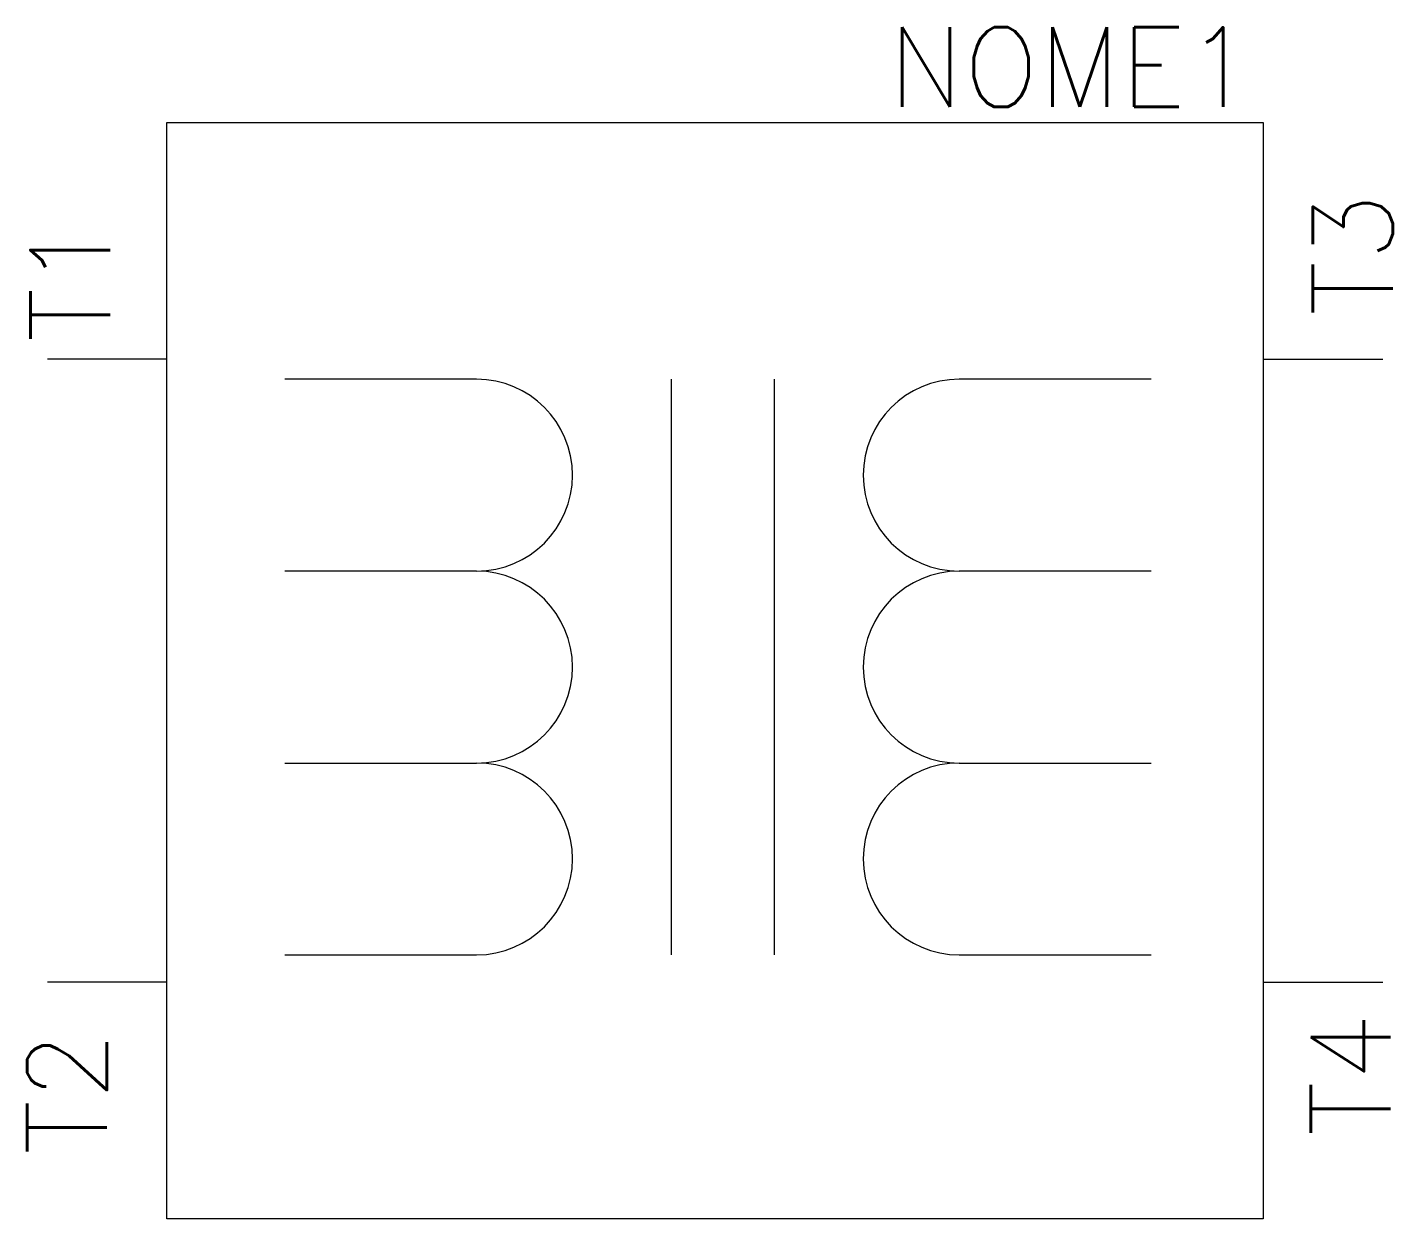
# Model space of a CAD drawing. Extents: x 298.6 to 332.9, y 105 to 134.9.
import ezdxf
from ezdxf.enums import TextEntityAlignment as Align

# ---------------------------------------------------------------- set-up
doc = ezdxf.new("R2010")
doc.units = 0
doc.header["$LTSCALE"] = 10
doc.layers.get('0').update_dxf_attribs({"linetype": 'CONTINUOUS'})
doc.styles.add('ROMANS', font='romans.shx', dxfattribs={"height": 2})

msp = doc.modelspace()

# ---------------------------------------------------------------- linework, layer by layer
at = {"linetype": 'Continuous'}
for p, q in [((302.145, 126.56), (299.145, 126.56)), ((329.665, 126.56), (332.665, 126.56)), ((302.145, 110.92), (299.145, 110.92)), ((329.665, 110.92), (332.665, 110.92))]:
    msp.add_line(p, q, dxfattribs=at)
for p, q in [((309.917, 126.052), (305.1, 126.052)), ((314.806, 111.603), (314.806, 126.052)), ((317.395, 111.603), (317.395, 126.052)), ((309.917, 121.236), (305.1, 121.236)), ((326.848, 121.236), (322.031, 121.236)), ((305.1, 116.419), (309.917, 116.419)), ((322.031, 116.419), (326.848, 116.419)), ((322.031, 111.603), (326.848, 111.603))]:
    msp.add_line(p, q)
at = {"color": 7}
for p, q in [((326.848, 126.052), (322.031, 126.052)), ((305.1, 111.603), (309.917, 111.603))]:
    msp.add_line(p, q, dxfattribs=at)
msp.add_lwpolyline([(302.145, 104.98), (302.145, 132.5), (329.665, 132.5), (329.665, 104.98)], close=True)
for centre, start, end in [((309.917, 123.644), 270, 90), ((322.031, 123.644), 90, 270), ((309.917, 118.827), 270, 90), ((322.031, 118.827), 90, 270), ((309.917, 114.011), 270, 90), ((322.031, 114.011), 90, 270)]:
    msp.add_arc(centre, 2.408, start, end)

# ---------------------------------------------------------------- texts
at = {"lineweight": -3, "style": 'ROMANS'}
msp.add_attdef('NOME1', text='', height=2, dxfattribs=at).set_placement((324.842, 133.888), align=Align.MIDDLE_CENTER)
for tag, p in [('T3', (333.513, 130.732)), ('T1', (301.318, 130.067))]:
    msp.add_attdef(tag, text='', height=2, rotation=90, dxfattribs=at).set_placement(p, align=Align.BOTTOM_RIGHT)
for tag, p in [('T4', (333.457, 107.051)), ('T2', (301.24, 106.582))]:
    msp.add_attdef(tag, text='', height=2, rotation=90, dxfattribs=at).set_placement(p, align=Align.BOTTOM_LEFT)

doc.saveas('drawing.dxf')
